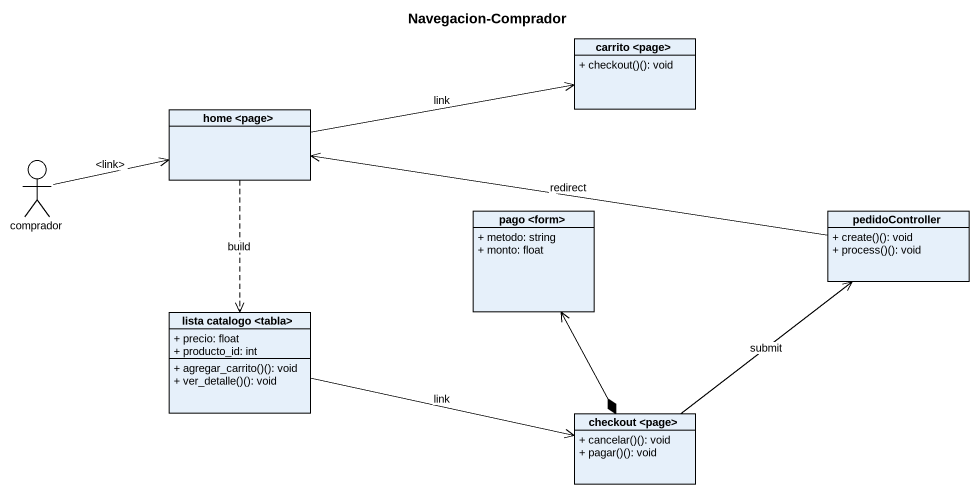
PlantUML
@startuml
title Navegacion-Comprador
allowmixing
hide circle
hide empty members
skinparam classAttributeIconSize 0
class "carrito <page>" as carrito_page {
  + checkout()(): void
}
class "home <page>" as home_page
actor comprador
class "pago <form>" as pago_form {
  + metodo: string
  + monto: float
}
class pedidoController {
  + create()(): void
  + process()(): void
}
class "lista catalogo <tabla>" as lista_catalogo_tabla {
  + precio: float
  + producto_id: int
  + agregar_carrito()(): void
  + ver_detalle()(): void
}
class "checkout <page>" as checkout_page {
  + cancelar()(): void
  + pagar()(): void
}
home_page -right-> carrito_page : link
home_page ..> lista_catalogo_tabla : build
comprador -right-> home_page : <link>
pago_form <--* checkout_page
pedidoController -left-> home_page : redirect
lista_catalogo_tabla -right-> checkout_page : link
checkout_page -up-> pedidoController : submit
@enduml
